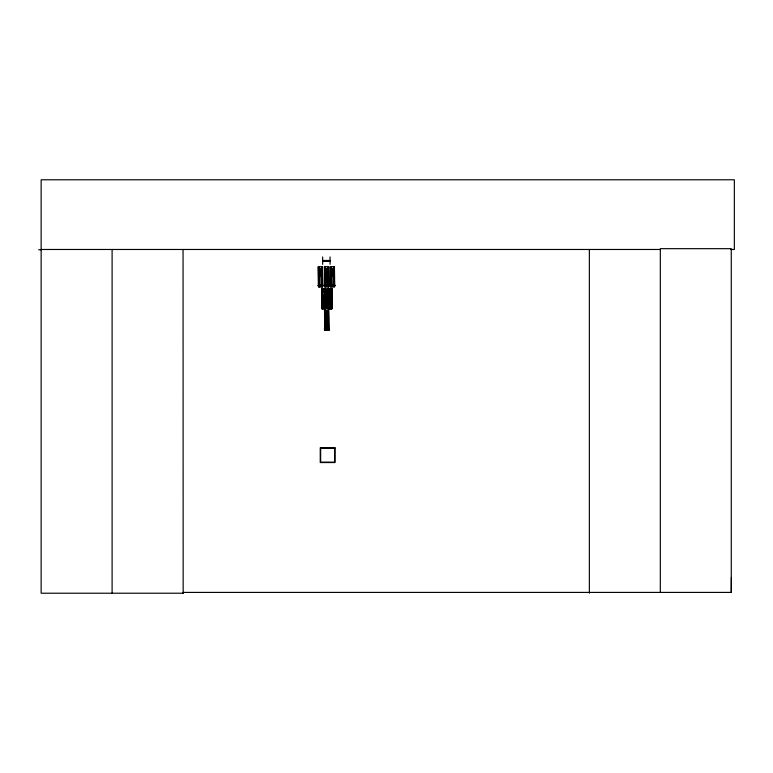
<?xml version="1.0" encoding="UTF-8"?>
<svg xmlns="http://www.w3.org/2000/svg" width="773" height="773" viewBox="0 0 773 773"><rect width="100%" height="100%" fill="white"/><g stroke="black" fill="none" stroke-linecap="round" stroke-linejoin="round"><path stroke-width="1.16" d="M730.736 249.476L734.35 249.476L734.35 179.78L41.143 179.78L41.143 593.22L183.162 593.22L183.066 592.408L731.268 592.408L731.374 577.46M324.177 308.427L323.868 307.509M332.786 286.483L332.699 285.517M320.785 285.701L320.351 286.474M327.027 329.298L326.602 330.081M330.061 260.482L322.834 260.443M329.916 260.81L322.699 260.82L330.071 260.752M327.066 285.71L326.602 286.474M332.805 286.387L332.825 286.425M329.771 308.466L330.061 307.615M322.505 266.695L318.234 266.762L318.447 286.764L322.718 286.706L322.505 266.695L322.631 286.706M334.506 266.695L330.235 266.762L330.458 286.764L334.728 286.706L334.419 266.695M318.544 268.782L322.235 268.743M324.805 268.782L328.496 268.743M330.544 268.782L334.245 268.743M318.553 270.144L322.254 270.106M324.815 270.144L328.506 270.106M330.564 270.144L334.255 270.106M318.582 272.173L322.273 272.135M324.834 272.173L328.535 272.135M330.583 272.173L334.274 272.135M318.592 273.971L322.293 273.932M324.853 273.971L328.544 273.932M330.602 273.971L334.294 273.932M318.621 276.009L322.312 275.961M324.873 276.009L328.573 275.961M330.622 276.009L334.313 275.961M318.718 284.715L322.409 284.677M324.979 284.715L328.67 284.677M330.718 284.715L334.409 284.677M318.109 285.305L323.027 285.256M318.109 285.459L323.037 285.411M324.36 285.305L329.288 285.256M330.11 285.305L335.038 285.256M324.37 285.459L329.288 285.411M330.11 285.459L335.038 285.411M332.284 285.662L332.863 285.652M324.708 286.764L328.979 286.706M331.926 288.687L327.665 288.754L327.878 308.765L332.148 308.698L331.926 288.687L332.061 308.698M321.916 290.783L325.607 290.745M327.974 290.783L331.665 290.745M321.935 292.136L325.626 292.097M327.984 292.136L331.675 292.097M321.954 294.165L325.646 294.127M328.003 294.165L331.704 294.127M321.964 295.972L325.665 295.933M328.023 295.972L331.714 295.933M321.993 298.001L325.684 297.963M328.042 298.001L331.733 297.963M322.09 306.707L325.781 306.668M328.139 306.707L331.839 306.668M321.481 307.306L326.409 307.248M327.53 307.306L332.458 307.248M321.481 307.461L326.409 307.403M327.539 307.461L332.458 307.403M323.645 307.654L324.148 307.683M329.704 307.625L330.284 307.644M329.713 308.756L330.293 308.746M328.979 330.313L324.708 330.371L324.515 310.369L328.767 310.302L328.892 330.313M324.805 312.398L328.496 312.35M324.815 313.751L328.506 313.712M324.834 315.78L328.535 315.742M324.853 317.587L328.544 317.539M324.873 319.616L328.573 319.578M324.979 328.322L328.67 328.283M324.36 328.911L329.288 328.863M324.37 329.066L329.288 329.018M326.544 330.371L327.124 330.361M322.65 256.955L322.65 264.347M330.042 256.916L330.11 264.298M322.776 260.81L329.994 260.733M38.65 249.766L41.143 249.756M41.143 249.476L660.316 249.476M334.207 284.358L333.946 266.704L333.965 284.358M334.129 284.677L334.149 286.706M333.694 266.704L333.888 284.358M333.463 266.704L333.714 286.715M333.327 269.062L333.376 273.768L333.231 269.062M333.492 284.358L333.405 276.125L333.405 284.367M333.153 286.715L332.023 286.735M331.559 269.101L331.598 273.806L331.472 269.101M331.617 276.164L331.733 284.396M331.549 276.164L331.636 284.396M331.675 288.696L331.859 308.698M331.24 266.743L331.424 286.754M331.443 288.696L331.656 308.707M331.047 266.753L331.24 284.406M331.346 288.696L331.569 308.707M330.979 266.753L331.173 286.754M331.211 288.696L331.337 308.707M330.815 266.753L330.941 286.764M330.564 266.753L330.776 286.764M330.486 266.753L330.738 286.764M330.651 288.706L330.67 292.233M330.786 294.59L330.863 308.707M330.573 308.717L329.443 308.727M328.892 286.706L328.747 266.695L324.496 266.762L324.805 286.764M328.94 288.735L328.911 292.271M329.027 294.619L329.085 308.746M328.467 266.695L328.689 286.706L328.438 266.695M328.177 266.704L328.399 286.706M328.467 288.744L328.419 292.281M328.448 294.629L328.689 308.756M328.052 269.052L328.245 286.706M328.225 288.744L328.283 292.281M328.283 294.629L328.457 308.756L328.216 294.629M328.467 310.302L328.689 330.313L328.438 310.311M327.974 269.062L328.032 273.768M328.052 276.116L328.167 286.715M328.148 288.744L328.187 292.281M327.791 266.704L327.936 286.715M327.945 288.754L328.129 308.756M328.196 310.311L328.399 330.313M327.578 269.062L327.626 273.768M327.655 276.125L327.742 284.358M327.752 288.754L327.965 308.756M328.061 311.49L328.245 330.322M327.491 269.062L327.559 273.768M327.568 276.125L327.675 284.358M327.965 311.49L328.167 330.322M327.404 286.715L326.283 286.735M327.791 310.311L327.965 330.322M327.568 311.49L327.694 330.322L327.472 311.49M327.404 330.332L326.283 330.342M325.82 269.101L325.848 273.806M325.897 276.164L325.964 284.396M325.723 269.101L325.781 273.806M325.8 276.164L325.887 284.396M325.462 266.753L325.752 286.754M325.791 288.687L326.003 308.698M325.327 269.101L325.491 284.406M325.549 288.696L325.8 308.698M326.013 330.361L325.771 310.35L325.916 330.361M325.095 269.11L325.404 284.406M325.607 308.707L325.317 288.696L325.52 308.707M324.979 266.753L325.249 284.406M325.259 284.715L325.278 286.744M325.462 310.36L325.713 330.361M325.037 286.764L324.776 266.753L324.96 286.764M325.143 288.696L325.288 308.707M325.298 310.36L325.443 330.361M324.863 288.696L325.046 308.707M325.423 330.371L325.075 310.36L325.201 330.371M324.67 288.706L324.708 292.233L324.583 288.706M324.737 294.59L324.882 308.707M324.66 294.59L324.795 308.707M324.776 310.36L325.037 330.371M324.583 310.369L324.805 330.371M324.525 308.717L323.394 308.727M322.612 288.744L322.795 308.746M322.244 266.695L322.428 286.706M322.457 292.271L322.418 288.744L322.38 292.271M322.476 294.629L322.631 308.756L322.389 294.629M322.012 266.704L322.235 286.706M321.954 267.873L322.138 286.706M322.186 288.744L322.138 292.281M322.235 294.629L322.312 308.756M321.81 269.052L321.771 273.768M321.8 276.116L321.983 286.706M321.742 286.715L321.529 266.704L321.674 286.715M321.375 273.768L321.249 269.062L321.278 273.768M321.491 284.358L321.326 276.125L321.394 284.367M321.153 286.715L320.022 286.735M319.471 269.101L319.587 273.806M319.636 276.164L319.703 284.396M318.998 269.101L319.23 284.406M319.143 284.406L318.795 266.753L318.911 284.406M318.998 284.715L319.027 286.744M318.524 266.753L318.776 286.764M318.321 266.762L318.544 286.764M731.268 592.408L731.268 248.674L660.316 248.674L660.316 592.408M589.355 249.476L589.355 593.22M183.056 249.476L183.162 593.22M112.104 249.476L112.104 593.22M319.655 274.763C320.698 277.894 322.07 272.531 319.655 274.763M323.027 296.764C324.071 299.885 325.443 294.523 323.027 296.764M325.916 274.763C326.96 277.894 328.332 272.531 325.916 274.763M325.916 318.37C326.96 321.5 328.332 316.138 325.916 318.37M329.085 296.764C330.119 299.885 331.501 294.523 329.085 296.764M331.665 274.763C332.699 277.894 334.071 272.531 331.665 274.763M320.853 285.624L320.273 285.624L320.853 285.652M325.877 288.687L321.607 288.754L321.916 308.756L326.09 308.698L325.877 288.687M335.018 447.78L320.244 447.78L320.244 462.554L335.018 462.554L335.018 447.78M334.612 448.185L320.66 448.185L320.66 462.148L334.612 462.148L334.612 448.185M334.467 286.706L334.255 266.695L334.438 286.706M331.173 308.707L330.96 288.696L331.134 308.707M328.921 308.746L328.709 288.744L328.844 308.746M322.94 292.271L322.901 288.735L322.93 292.271M323.124 308.746L322.969 294.619L323.037 308.746M322.148 308.756L321.935 288.754L322.08 308.756M319.491 286.754L319.278 266.743L319.452 286.754"/></g></svg>
